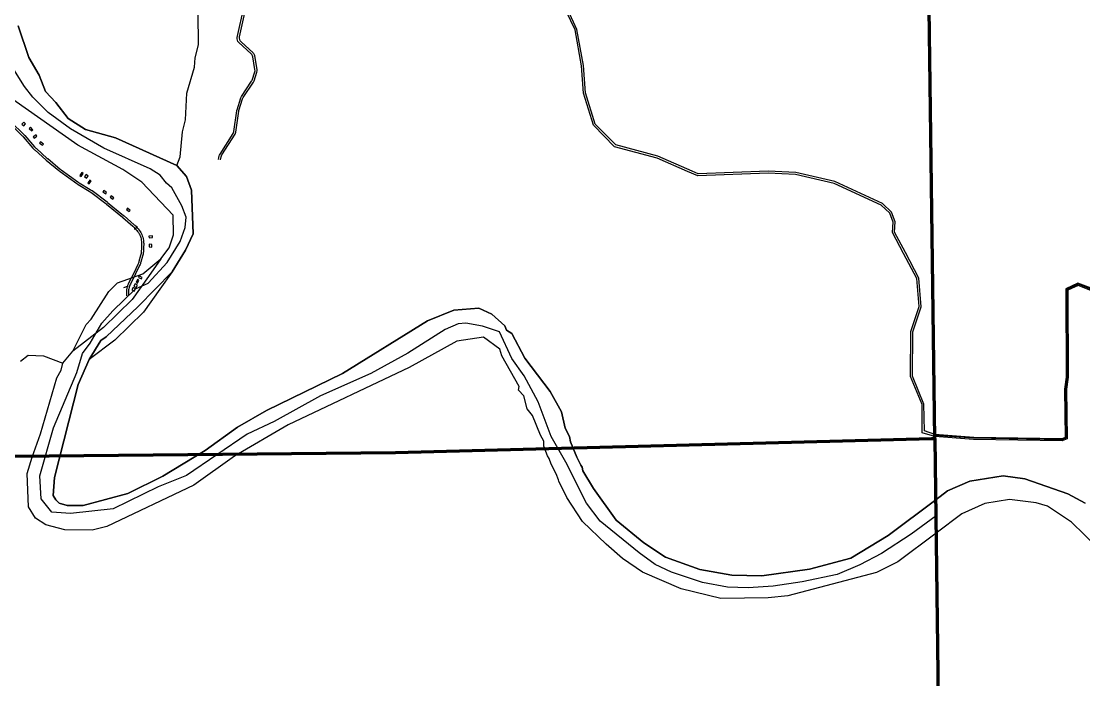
# Model space of a CAD drawing. Header units: inches. Extents: x 2666812 to 2767151, y 580083 to 705712.
# Drawn here: x 2717158 to 2727484, y 621684 to 628082 of the extents above; entities that cross this region are included whole.
import ezdxf

# ---------------------------------------------------------------- set-up
doc = ezdxf.new("R2010")
doc.units = ezdxf.units.IN
doc.header["$MEASUREMENT"] = 0
for name, color, linetype in [('BND-MCD', 42, 'Continuous'), ('HY-SHORE', 5, 'Continuous'), ('PLD-LANDBASE', 252, 'Continuous'), ('PLD-PAR', 1, 'Continuous')]:
    doc.layers.add(name, color=color, linetype=linetype)
doc.layers.add('PLD-REMOTE-BOUNDARY', color=40, linetype='Continuous', lineweight=80)

# ---------------------------------------------------------------- blocks, each defined once
blk = doc.blocks.new('DWELLING2')
blk.add_lwpolyline([(28, -26), (28, 26), (-23, 26), (-23, -26)], close=True)
blk = doc.blocks.new('HOUSETRL')
blk.add_lwpolyline([(-34, -15), (34, -15), (34, 15), (-34, 15)], close=True)
blk = doc.blocks.new('CULVERT-LONG-PT1')
for p, q in [((-12, 7), (0, 0)), ((0, 0), (-12, -7))]:
    blk.add_line(p, q)
blk = doc.blocks.new('CULVERT-LONG-PT2')
for p, q in [((12, 7), (0, 0)), ((0, 0), (12, -7))]:
    blk.add_line(p, q)

msp = doc.modelspace()

# ---------------------------------------------------------------- linework, layer by layer
at = {"layer": 'BND-MCD'}
msp.add_lwpolyline([(2727553, 625478), (2727429, 625526), (2727319, 625475), (2727323, 624625), (2727308, 624507), (2727314, 624033), (2727271, 624015), (2726414, 624030), (2726037, 624057), (2726047, 623430), (2726049, 623277), (2725805, 623099), (2725519, 622911), (2725308, 622799), (2725087, 622706), (2724747, 622635), (2724464, 622594), (2724223, 622577), (2724022, 622583), (2723778, 622628), (2723479, 622728), (2723320, 622804), (2723164, 622916), (2722783, 623224), (2722652, 623401), (2722452, 623798), (2722308, 624048), (2722182, 624385), (2722045, 624638), (2721926, 624806), (2721806, 625064), (2721641, 625120), (2721478, 625149), (2721404, 625141), (2721279, 625088), (2720916, 624856), (2720554, 624660), (2720065, 624443), (2719615, 624194), (2719354, 624070), (2718765, 623668), (2718489, 623557), (2718053, 623343), (2717638, 623299), (2717454, 623312), (2717353, 623443), (2717340, 623666), (2717471, 624133), (2717700, 624668), (2717753, 624854), (2717828, 624953), (2717940, 625147), (2718048, 625267), (2718270, 625482), (2718391, 625537), (2718577, 625737), (2718703, 625942), (2718752, 626078), (2718760, 626178), (2718718, 626289), (2718623, 626465), (2718570, 626510), (2718507, 626586), (2718411, 626647), (2717962, 626848), (2717638, 627036), (2717419, 627195), (2717272, 627345), (2717189, 627448), (2717070, 627639)], dxfattribs=at)
at = {"layer": 'HY-SHORE'}
for p, q in [((2718880, 627852), (2718876, 628160)), ((2717231, 627731), (2717127, 628038)), ((2717127, 628038), (2717231, 627731)), ((2718848, 627726), (2718880, 627852)), ((2717333, 627557), (2717231, 627731)), ((2717231, 627731), (2717333, 627557)), ((2718841, 627635), (2718848, 627726)), ((2718769, 627384), (2718841, 627635)), ((2717393, 627400), (2717333, 627557)), ((2717333, 627557), (2717393, 627400)), ((2717495, 627292), (2717393, 627400)), ((2717393, 627400), (2717495, 627292)), ((2718756, 627125), (2718769, 627384)), ((2717709, 626878), (2717078, 627321)), ((2717709, 626878), (2717078, 627321)), ((2717614, 627136), (2717495, 627292)), ((2717495, 627292), (2717614, 627136)), ((2717782, 627029), (2717614, 627136)), ((2717614, 627136), (2717782, 627029)), ((2718724, 627008), (2718756, 627125)), ((2718075, 626950), (2717782, 627029)), ((2717782, 627029), (2718075, 626950)), ((2718702, 626766), (2718724, 627008)), ((2718145, 626642), (2717709, 626878)), ((2718145, 626642), (2717709, 626878)), ((2718670, 626682), (2718075, 626950)), ((2718075, 626950), (2718670, 626682)), ((2718670, 626682), (2718702, 626766)), ((2718763, 626575), (2718670, 626682)), ((2718670, 626682), (2718763, 626575)), ((2718330, 626520), (2718145, 626642)), ((2718330, 626520), (2718145, 626642)), ((2718814, 626442), (2718763, 626575)), ((2718763, 626575), (2718814, 626442)), ((2718634, 626198), (2718330, 626520)), ((2718634, 626198), (2718330, 626520)), ((2718828, 626017), (2718814, 626442)), ((2718814, 626442), (2718828, 626017)), ((2718637, 626007), (2718634, 626198)), ((2718637, 626007), (2718634, 626198)), ((2718597, 625881), (2718637, 626007)), ((2718597, 625881), (2718637, 626007)), ((2718755, 625858), (2718828, 626017)), ((2718828, 626017), (2718755, 625858)), ((2718515, 625772), (2718597, 625881)), ((2718515, 625772), (2718597, 625881)), ((2718625, 625648), (2718755, 625858)), ((2718755, 625858), (2718625, 625648)), ((2718341, 625628), (2718515, 625772)), ((2718341, 625628), (2718515, 625772)), ((2718093, 625541), (2718341, 625628)), ((2718093, 625541), (2718341, 625628)), ((2718295, 625311), (2718625, 625648)), ((2718625, 625648), (2718295, 625311)), ((2718010, 625457), (2718093, 625541)), ((2718010, 625457), (2718093, 625541)), ((2717839, 625188), (2718010, 625457)), ((2717839, 625188), (2718010, 625457)), ((2717983, 625015), (2718295, 625311)), ((2718295, 625311), (2717983, 625015)), ((2721363, 625274), (2721106, 625171)), ((2721106, 625171), (2721363, 625274)), ((2721604, 625294), (2721363, 625274)), ((2721363, 625274), (2721604, 625294)), ((2721730, 625237), (2721604, 625294)), ((2721604, 625294), (2721730, 625237)), ((2721857, 625122), (2721730, 625237)), ((2721730, 625237), (2721857, 625122)), ((2717659, 624877), (2717789, 625137)), ((2717659, 624877), (2717789, 625137)), ((2717789, 625137), (2717839, 625188)), ((2717789, 625137), (2717839, 625188)), ((2721106, 625171), (2720279, 624660)), ((2720279, 624660), (2721106, 625171)), ((2721874, 625080), (2721857, 625122)), ((2721857, 625122), (2721874, 625080)), ((2717933, 624981), (2717983, 625015)), ((2717983, 625015), (2717933, 624981)), ((2721650, 625011), (2721392, 624974)), ((2721650, 625011), (2721392, 624974)), ((2721810, 624896), (2721650, 625011)), ((2721810, 624896), (2721650, 625011)), ((2721925, 625048), (2721874, 625080)), ((2721874, 625080), (2721925, 625048)), ((2722053, 624808), (2721925, 625048)), ((2721925, 625048), (2722053, 624808)), ((2717819, 624796), (2717933, 624981)), ((2717933, 624981), (2717819, 624796)), ((2721392, 624974), (2720928, 624718)), ((2721392, 624974), (2720928, 624718)), ((2717152, 624779), (2717226, 624838)), ((2717226, 624838), (2717376, 624832)), ((2717376, 624832), (2717561, 624760)), ((2717561, 624760), (2717659, 624877)), ((2717561, 624760), (2717659, 624877)), ((2717713, 624553), (2717819, 624796)), ((2717819, 624796), (2717713, 624553)), ((2721827, 624830), (2721810, 624896)), ((2721827, 624830), (2721810, 624896)), ((2721998, 624532), (2721827, 624830)), ((2721998, 624532), (2721827, 624830)), ((2722298, 624486), (2722053, 624808)), ((2722053, 624808), (2722298, 624486)), ((2717504, 624617), (2717545, 624693)), ((2717504, 624617), (2717545, 624693)), ((2717545, 624693), (2717561, 624760)), ((2717545, 624693), (2717561, 624760)), ((2720928, 624718), (2719752, 624162)), ((2720928, 624718), (2719752, 624162)), ((2717344, 624073), (2717504, 624617)), ((2717344, 624073), (2717504, 624617)), ((2720279, 624660), (2719541, 624301)), ((2719541, 624301), (2720279, 624660)), ((2717483, 623650), (2717713, 624553)), ((2717713, 624553), (2717483, 623650)), ((2721990, 624498), (2721998, 624532)), ((2721990, 624498), (2721998, 624532)), ((2722041, 624441), (2721990, 624498)), ((2722041, 624441), (2721990, 624498)), ((2722409, 624287), (2722298, 624486)), ((2722298, 624486), (2722409, 624287)), ((2722075, 624316), (2722041, 624441)), ((2722075, 624316), (2722041, 624441)), ((2719541, 624301), (2719260, 624139)), ((2719260, 624139), (2719541, 624301)), ((2722126, 624250), (2722075, 624316)), ((2722126, 624250), (2722075, 624316)), ((2722444, 624129), (2722409, 624287)), ((2722409, 624287), (2722444, 624129)), ((2722204, 624059), (2722126, 624250)), ((2722204, 624059), (2722126, 624250)), ((2717264, 623847), (2717344, 624073)), ((2717264, 623847), (2717344, 624073)), ((2719260, 624139), (2718947, 623910)), ((2718947, 623910), (2719260, 624139)), ((2719752, 624162), (2719230, 623855)), ((2719752, 624162), (2719230, 623855)), ((2722487, 624046), (2722444, 624129)), ((2722444, 624129), (2722487, 624046)), ((2722238, 624001), (2722204, 624059)), ((2722238, 624001), (2722204, 624059)), ((2722238, 623952), (2722238, 624001)), ((2722238, 623952), (2722238, 624001)), ((2722496, 623996), (2722487, 624046)), ((2722487, 624046), (2722496, 623996)), ((2722556, 623847), (2722496, 623996)), ((2722496, 623996), (2722556, 623847)), ((2718947, 623910), (2718533, 623663)), ((2718533, 623663), (2718947, 623910)), ((2722273, 623860), (2722238, 623952)), ((2722273, 623860), (2722238, 623952)), ((2717216, 623688), (2717264, 623847)), ((2717216, 623688), (2717264, 623847)), ((2719230, 623855), (2718834, 623575)), ((2719230, 623855), (2718834, 623575)), ((2722290, 623835), (2722273, 623860)), ((2722290, 623835), (2722273, 623860)), ((2722307, 623777), (2722290, 623835)), ((2722307, 623777), (2722290, 623835)), ((2722358, 623686), (2722307, 623777)), ((2722358, 623686), (2722307, 623777)), ((2722597, 623769), (2722556, 623847)), ((2722556, 623847), (2722597, 623769)), ((2722608, 623748), (2722597, 623769)), ((2722597, 623769), (2722608, 623748)), ((2717228, 623363), (2717216, 623688)), ((2717228, 623363), (2717216, 623688)), ((2718533, 623663), (2718193, 623492)), ((2718193, 623492), (2718533, 623663)), ((2722379, 623626), (2722358, 623686)), ((2722379, 623626), (2722358, 623686)), ((2722616, 623715), (2722608, 623748)), ((2722608, 623748), (2722616, 623715)), ((2722616, 623715), (2722608, 623748)), ((2722719, 623541), (2722616, 623715)), ((2722616, 623715), (2722719, 623541)), ((2726702, 623666), (2726377, 623612)), ((2726377, 623612), (2726702, 623666)), ((2726910, 623635), (2726702, 623666)), ((2726702, 623666), (2726910, 623635)), ((2717468, 623474), (2717483, 623650)), ((2717483, 623650), (2717468, 623474)), ((2718834, 623575), (2717989, 623173)), ((2718834, 623575), (2717989, 623173)), ((2722384, 623612), (2722379, 623626)), ((2722384, 623612), (2722379, 623626)), ((2722461, 623454), (2722384, 623612)), ((2722461, 623454), (2722384, 623612)), ((2726377, 623612), (2726161, 623518)), ((2726161, 623518), (2726377, 623612)), ((2727329, 623491), (2726910, 623635)), ((2726910, 623635), (2727329, 623491)), ((2717494, 623433), (2717468, 623474)), ((2717468, 623474), (2717494, 623433)), ((2718193, 623492), (2717761, 623378)), ((2717761, 623378), (2718193, 623492)), ((2722614, 623223), (2722461, 623454)), ((2722614, 623223), (2722461, 623454)), ((2722939, 623235), (2722719, 623541)), ((2722719, 623541), (2722939, 623235)), ((2726161, 623518), (2726046, 623431)), ((2726046, 623431), (2726161, 623518)), ((2727496, 623401), (2727329, 623491)), ((2727329, 623491), (2727496, 623401)), ((2717296, 623255), (2717228, 623363)), ((2717296, 623255), (2717228, 623363)), ((2717528, 623400), (2717494, 623433)), ((2717494, 623433), (2717528, 623400)), ((2717603, 623376), (2717528, 623400)), ((2717528, 623400), (2717603, 623376)), ((2717761, 623378), (2717603, 623376)), ((2717603, 623376), (2717761, 623378)), ((2726046, 623431), (2725584, 623085)), ((2725584, 623085), (2726046, 623431)), ((2726521, 623397), (2726298, 623295)), ((2726521, 623397), (2726298, 623295)), ((2726763, 623434), (2726521, 623397)), ((2726763, 623434), (2726521, 623397)), ((2727022, 623404), (2726763, 623434)), ((2727022, 623404), (2726763, 623434)), ((2727130, 623371), (2727022, 623404)), ((2727130, 623371), (2727022, 623404)), ((2727365, 623216), (2727130, 623371)), ((2727365, 623216), (2727130, 623371)), ((2717397, 623190), (2717296, 623255)), ((2717397, 623190), (2717296, 623255)), ((2726298, 623295), (2726051, 623108)), ((2726298, 623295), (2726051, 623108)), ((2717581, 623142), (2717397, 623190)), ((2717581, 623142), (2717397, 623190)), ((2717848, 623137), (2717581, 623142)), ((2717848, 623137), (2717581, 623142)), ((2717989, 623173), (2717848, 623137)), ((2717989, 623173), (2717848, 623137)), ((2722842, 623001), (2722614, 623223)), ((2722842, 623001), (2722614, 623223)), ((2723208, 623014), (2722939, 623235)), ((2722939, 623235), (2723208, 623014)), ((2727618, 622969), (2727365, 623216)), ((2727618, 622969), (2727365, 623216)), ((2725584, 623085), (2725220, 622864)), ((2725220, 622864), (2725584, 623085)), ((2726051, 623108), (2725678, 622828)), ((2726051, 623108), (2725678, 622828)), ((2723002, 622861), (2722842, 623001)), ((2723002, 622861), (2722842, 623001)), ((2723419, 622875), (2723208, 623014)), ((2723208, 623014), (2723419, 622875)), ((2723195, 622730), (2723002, 622861)), ((2723195, 622730), (2723002, 622861)), ((2723754, 622754), (2723419, 622875)), ((2723419, 622875), (2723754, 622754)), ((2725220, 622864), (2724820, 622759)), ((2724820, 622759), (2725220, 622864)), ((2723573, 622568), (2723195, 622730)), ((2723573, 622568), (2723195, 622730)), ((2724063, 622699), (2723754, 622754)), ((2723754, 622754), (2724063, 622699)), ((2724820, 622759), (2724355, 622695)), ((2724355, 622695), (2724820, 622759)), ((2725678, 622828), (2725471, 622725)), ((2725678, 622828), (2725471, 622725)), ((2724355, 622695), (2724063, 622699)), ((2724063, 622699), (2724355, 622695)), ((2725471, 622725), (2724607, 622498)), ((2725471, 622725), (2724607, 622498)), ((2723957, 622473), (2723573, 622568)), ((2723957, 622473), (2723573, 622568)), ((2724416, 622479), (2723957, 622473)), ((2724416, 622479), (2723957, 622473)), ((2724607, 622498), (2724416, 622479)), ((2724607, 622498), (2724416, 622479))]:
    msp.add_line(p, q, dxfattribs=at)
at = {"layer": 'HY-SHORE', "color": 2}
for points in [[(2718515, 625772), (2718395, 625602), (2718235, 625380), (2717959, 625107), (2717659, 624877)], [(2718625, 625648), (2718505, 625479), (2718345, 625256), (2718069, 624983), (2717819, 624796)]]:
    msp.add_lwpolyline(points, dxfattribs=at)
at = {"layer": 'PLD-LANDBASE'}
msp.add_line((2718155, 625495), (2718201, 625511), dxfattribs=at)
for points in [[(2723633, 626623), (2723337, 626751), (2722925, 626863), (2722719, 627072), (2722623, 627383), (2722603, 627650), (2722540, 627997), (2722454, 628180), (2722426, 628368), (2722500, 628504), (2722555, 628718), (2722502, 629012), (2722387, 629124), (2722273, 629196), (2721965, 629200), (2721809, 629276), (2721689, 629501)], [(2723679, 626624), (2723344, 626770), (2722936, 626880), (2722737, 627083), (2722642, 627387), (2722622, 627652), (2722559, 628003), (2722473, 628186), (2722447, 628364), (2722519, 628497), (2722576, 628717), (2722521, 629022), (2722400, 629140), (2722279, 629215), (2721970, 629220), (2721824, 629290), (2721704, 629513)], [(2725733, 625824), (2725624, 626028), (2725631, 626129), (2725598, 626216), (2725516, 626296), (2725057, 626506), (2724682, 626593), (2724417, 626606), (2723732, 626580), (2723633, 626623)], [(2725750, 625834), (2725644, 626033), (2725651, 626132), (2725615, 626227), (2725527, 626312), (2725064, 626524), (2724685, 626612), (2724417, 626625), (2723736, 626600), (2723679, 626624)], [(2718263, 626066), (2718282, 626082)], [(2726038, 624066), (2725935, 624101), (2725931, 624361), (2725819, 624634), (2725822, 625064), (2725903, 625307), (2725882, 625586), (2725750, 625834)], [(2726036, 624047), (2725915, 624083), (2725912, 624357), (2725799, 624630), (2725803, 625067), (2725883, 625310), (2725863, 625581), (2725733, 625824)], [(2729086, 625450), (2728991, 625328), (2728887, 625262), (2728717, 625260), (2728423, 625406), (2728056, 625377), (2727755, 625507), (2727555, 625487), (2727427, 625536), (2727311, 625481), (2727313, 624625), (2727297, 624508), (2727303, 624039), (2727270, 624025), (2726414, 624039), (2726038, 624066)], [(2729095, 625430), (2729004, 625313), (2728893, 625243), (2728713, 625240), (2728419, 625386), (2728053, 625357), (2727752, 625486), (2727552, 625467), (2727428, 625515), (2727330, 625468), (2727332, 624623), (2727317, 624507), (2727323, 624025), (2727274, 624005), (2726413, 624019), (2726036, 624047)]]:
    msp.add_lwpolyline(points, dxfattribs=at)
for points in [[(2719076, 626739), (2719083, 626773, -0.095168), (2719090, 626791), (2719217, 626992, 0.107085), (2719225, 627012), (2719253, 627212, -0.042242), (2719255, 627221), (2719292, 627338, -0.06955), (2719298, 627350), (2719397, 627499, 0.069073), (2719403, 627511), (2719428, 627590, 0.120442), (2719429, 627613), (2719408, 627737, 0.165992), (2719393, 627765), (2719273, 627875, -0.266171), (2719258, 627923), (2719324, 628228)], [(2719095, 626735), (2719101, 626766, -0.095168), (2719108, 626783), (2719236, 626985, 0.107085), (2719244, 627005), (2719272, 627208, -0.042242), (2719274, 627216), (2719310, 627329, -0.06955), (2719316, 627342), (2719415, 627490, 0.069073), (2719421, 627502), (2719448, 627588, 0.120442), (2719450, 627612), (2719427, 627747, 0.165992), (2719411, 627775), (2719295, 627882, -0.266171), (2719280, 627930), (2719343, 628221)], [(2717051, 627084), (2717167, 626969, -0.019657), (2717177, 626959), (2717272, 626849, 0.032908), (2717292, 626829), (2717398, 626735, 0.006496), (2717402, 626732), (2717522, 626631, 0.01929), (2717536, 626621), (2717697, 626505, 0.020239), (2717712, 626495), (2717819, 626431, -0.027273), (2717835, 626420), (2717980, 626310, -0.009497), (2717986, 626306), (2718141, 626179, -0.007327), (2718145, 626175), (2718243, 626090, -0.018688), (2718252, 626081), (2718272, 626060, -0.073073), (2718303, 626018), (2718306, 626013, -0.068078), (2718323, 625968), (2718323, 625964, -0.059489), (2718328, 625921), (2718327, 625883, -0.00833), (2718327, 625877), (2718325, 625843, -0.054519), (2718318, 625805), (2718302, 625747, -0.042948), (2718291, 625718), (2718252, 625635), (2718202, 625538, 0.061642), (2718183, 625488), (2718180, 625473), (2718181, 625413)], [(2717065, 627098), (2717181, 626984, -0.019657), (2717192, 626972), (2717287, 626863, 0.032908), (2717305, 626844), (2717411, 626750, 0.006496), (2717415, 626747), (2717535, 626646, 0.01929), (2717547, 626637), (2717709, 626521, 0.020239), (2717722, 626512), (2717829, 626448, -0.027273), (2717847, 626436), (2717992, 626326, -0.009497), (2717998, 626321), (2718153, 626194, -0.007327), (2718158, 626190), (2718256, 626105, -0.018688), (2718267, 626095), (2718286, 626075, -0.073073), (2718321, 626028), (2718323, 626023, -0.068078), (2718342, 625972), (2718343, 625968, -0.059489), (2718348, 625921), (2718347, 625882, -0.00833), (2718347, 625876), (2718345, 625842, -0.054519), (2718338, 625799), (2718321, 625742, -0.042948), (2718309, 625710), (2718270, 625627), (2718220, 625529, 0.061642), (2718203, 625483), (2718200, 625471), (2718201, 625414)]]:
    msp.add_lwpolyline(points, format="xyb", dxfattribs=at)
at = {"layer": 'PLD-REMOTE-BOUNDARY'}
msp.add_lwpolyline([(2715331, 634358, -0.002365), (2715330, 634358), (2710002, 634308), (2710048, 631662), (2710069, 629409), (2714612, 629409), (2715324, 629116), (2715746, 629116), (2715746, 623844), (2720796, 623891), (2726008, 624027), (2726035, 624027), (2725837, 639265), (2725591, 639208), (2724559, 639456), (2723630, 639690), (2723178, 639765), (2723220, 637164), (2720579, 637099), (2718405, 637046), (2718400, 636848), (2717094, 636848), (2717087, 634391), (2715331, 634358)], format="xyb", close=True, dxfattribs=at)
msp.add_lwpolyline([(2715746, 623844), (2720796, 623891), (2726008, 624027), (2726035, 624027), (2726173, 613402), (2720887, 613277), (2715612, 613216)], dxfattribs=at)

# ---------------------------------------------------------------- block references
at = {"layer": 'PLD-LANDBASE', "xscale": 0.4999999998127909, "yscale": 0.4999999998127909, "zscale": 0.4999999998127909, "rotation": 39.82298910661878}
for name, p in [('CULVERT-LONG-PT1', (2718263, 626066)), ('CULVERT-LONG-PT2', (2718282, 626082))]:
    msp.add_blockref(name, p, dxfattribs=at)
at = {"layer": 'PLD-PAR'}
for name, p, xscale, yscale, zscale, rotation in [('DWELLING2', (2717182, 627085), 0.5000000001169019, 0.5000000001169019, 0.5000000001169019, 318.2371813551115), ('HOUSETRL', (2717254, 627034), 0.5000000001244932, 0.5000000001244932, 0.5000000001244932, 314.0207510518582), ('HOUSETRL', (2717293, 626962), 0.5000000001295705, 0.5000000001295705, 0.5000000001295705, 37.86240173941883), ('HOUSETRL', (2717355, 626893), 0.4999999999056293, 0.4999999999056293, 0.4999999999056293, 321.9099458189829), ('HOUSETRL', (2717744, 626593), 0.5000000000253233, 0.5000000000253233, 0.5000000000253233, 54.03466947600268), ('DWELLING2', (2717790, 626576), 0.499999999810973, 0.499999999810973, 0.499999999810973, 323.4963430494079), ('HOUSETRL', (2717821, 626521), 0.5000000000253233, 0.5000000000253233, 0.5000000000253233, 54.03466947600268), ('HOUSETRL', (2717970, 626421), 0.499999999853157, 0.499999999853157, 0.499999999853157, 324.0781561393803), ('HOUSETRL', (2718040, 626370), 0.499999999853157, 0.499999999853157, 0.499999999853157, 324.0781561393803), ('HOUSETRL', (2718200, 626249), 0.5000000001350009, 0.5000000001350009, 0.5000000001350009, 321.168846893316), ('HOUSETRL', (2718417, 625988), 0.4999999997793956, 0.4999999997793956, 0.4999999997793956, 5.36396840307835), ('DWELLING2', (2718414, 625901), 0.4999999999959907, 0.4999999999959907, 0.4999999999959907, 85.55242929359807), ('DWELLING2', (2718270, 625512), 0.4999999999954257, 0.4999999999954257, 0.4999999999954257, 61.59955030163187), ('HOUSETRL', (2718288, 625555), 0.500000000095666, 0.500000000095666, 0.500000000095666, 63.6748785293525), ('HOUSETRL', (2718316, 625593), 0.5000000001027134, 0.5000000001027134, 0.5000000001027134, 335.294525528648), ('DWELLING2', (2718251, 625476), 0.4999999999954257, 0.4999999999954257, 0.4999999999954257, 61.59955030163187)]:
    msp.add_blockref(name, p, dxfattribs=dict(at, xscale=xscale, yscale=yscale, zscale=zscale, rotation=rotation))

doc.saveas('drawing.dxf')
